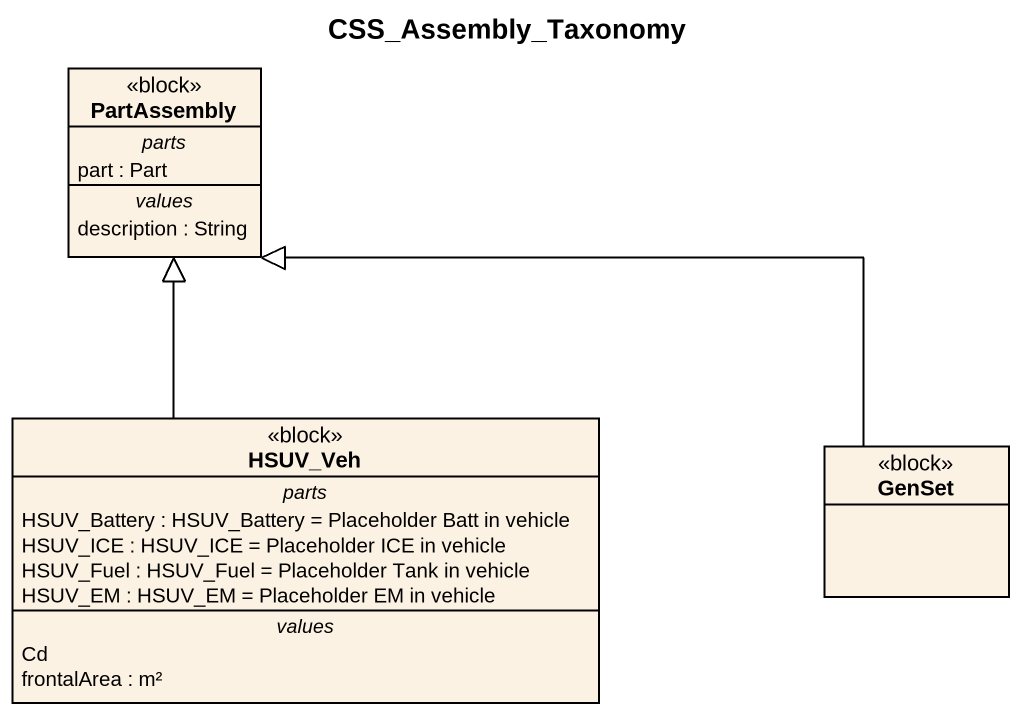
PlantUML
@startuml
title CSS_Assembly_Taxonomy
hide circle
hide empty members
class PartAssembly <<block>> {
  -- parts --
  part : Part
  -- values --
  description : String
}
class HSUV_Veh <<block>> {
  -- parts --
  HSUV_Battery : HSUV_Battery = Placeholder Batt in vehicle
  HSUV_ICE : HSUV_ICE = Placeholder ICE in vehicle
  HSUV_Fuel : HSUV_Fuel = Placeholder Tank in vehicle
  HSUV_EM : HSUV_EM = Placeholder EM in vehicle
  -- values --
  Cd
  frontalArea : m²
}
class GenSet <<block>>
HSUV_Veh -up-|> PartAssembly
GenSet -left-|> PartAssembly
@enduml
